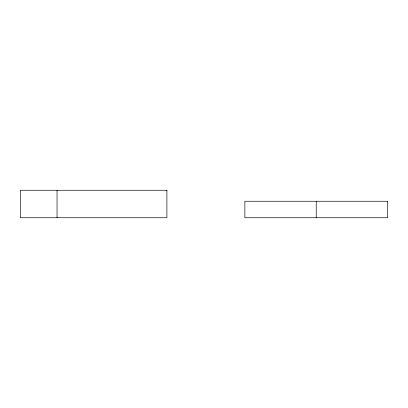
<?xml version="1.0" encoding="UTF-8"?>
<svg xmlns="http://www.w3.org/2000/svg" width="408" height="408" viewBox="0 0 408 408"><rect width="100%" height="100%" fill="white"/><g stroke="black" fill="none" stroke-linecap="round" stroke-linejoin="round"><path stroke-width="0.61" d="M316.236 201.251L316.236 217.734M57.033 190.266L57.033 217.734M166.903 190.266L20.4 190.266L20.4 217.734L166.903 217.734L166.903 190.266M387.6 201.251L244.876 201.251L244.876 217.734L387.6 217.734L387.6 201.251"/></g></svg>
